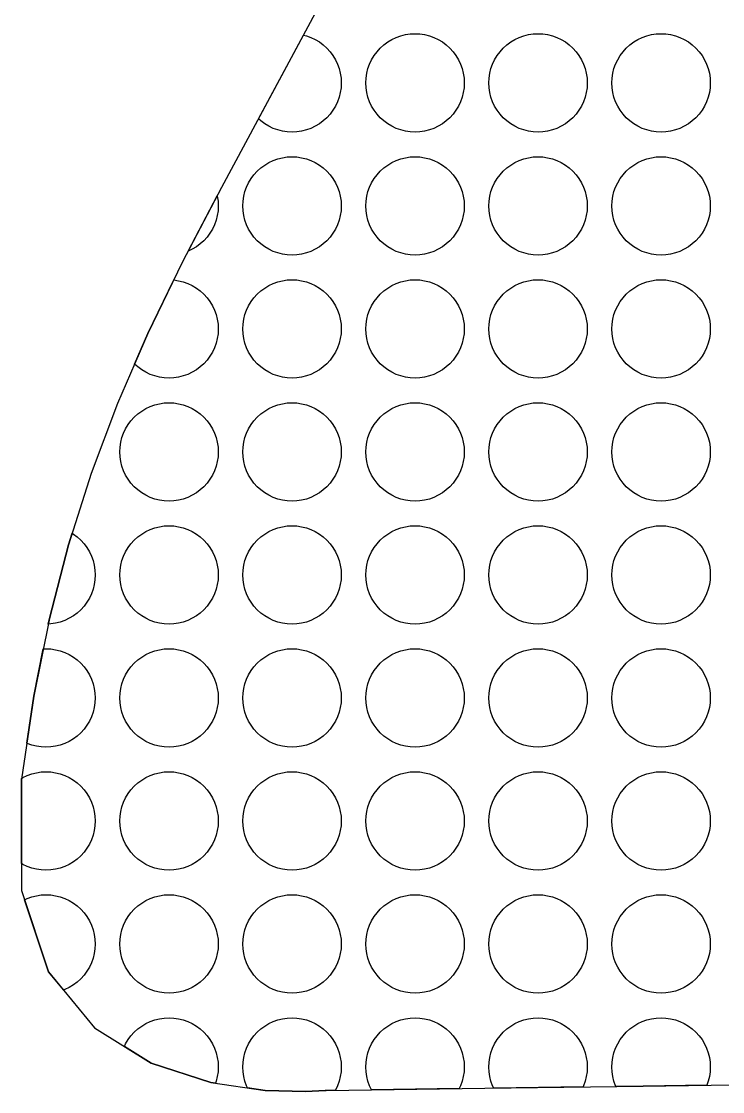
# Model space of a CAD drawing. Header units: millimetres. Extents: x 16 to 138, y -290 to -202.
# Drawn here: x 15.76 to 30.01, y -289.94 to -268.19 of the extents above; entities that cross this region are included whole.
import ezdxf

# ---------------------------------------------------------------- set-up
doc = ezdxf.new("R2010")
doc.units = ezdxf.units.MM
doc.layers.add('background', color=7, linetype='Continuous')
doc.layers.add('outline_2', color=3, linetype='Continuous')

msp = doc.modelspace()

# ---------------------------------------------------------------- linework, layer by layer
at = {"layer": 'background'}
for points in [[(21.486, -268.471), (21.546, -268.486), (21.638, -268.519), (21.727, -268.561), (21.811, -268.611), (21.89, -268.67), (21.962, -268.735), (22.028, -268.808), (22.087, -268.887), (22.137, -268.971), (22.179, -269.06), (22.212, -269.152), (22.236, -269.247), (22.251, -269.345), (22.255, -269.443), (22.251, -269.541), (22.236, -269.638), (22.212, -269.733), (22.179, -269.825), (22.137, -269.914), (22.087, -269.998), (22.028, -270.077), (21.962, -270.15), (21.89, -270.216), (21.811, -270.274), (21.727, -270.324), (21.638, -270.366), (21.546, -270.399), (21.45, -270.423), (21.353, -270.438), (21.255, -270.443), (21.157, -270.438), (21.06, -270.423), (20.965, -270.399), (20.873, -270.366), (20.784, -270.324), (20.7, -270.274), (20.621, -270.216), (20.573, -270.172)], [(24.755, -269.443), (24.751, -269.541), (24.736, -269.638), (24.712, -269.733), (24.679, -269.825), (24.637, -269.914), (24.587, -269.998), (24.528, -270.077), (24.462, -270.15), (24.39, -270.216), (24.311, -270.274), (24.227, -270.324), (24.138, -270.366), (24.046, -270.399), (23.95, -270.423), (23.853, -270.438), (23.755, -270.443), (23.657, -270.438), (23.56, -270.423), (23.465, -270.399), (23.373, -270.366), (23.284, -270.324), (23.2, -270.274), (23.121, -270.216), (23.048, -270.15), (22.982, -270.077), (22.924, -269.998), (22.873, -269.914), (22.831, -269.825), (22.798, -269.733), (22.775, -269.638), (22.76, -269.541), (22.755, -269.443), (22.76, -269.345), (22.775, -269.247), (22.798, -269.152), (22.831, -269.06), (22.873, -268.971), (22.924, -268.887), (22.982, -268.808), (23.048, -268.735), (23.121, -268.67), (23.2, -268.611), (23.284, -268.561), (23.373, -268.519), (23.465, -268.486), (23.56, -268.462), (23.657, -268.447), (23.755, -268.443), (23.853, -268.447), (23.95, -268.462), (24.046, -268.486), (24.138, -268.519), (24.227, -268.561), (24.311, -268.611), (24.39, -268.67), (24.462, -268.735), (24.528, -268.808), (24.587, -268.887), (24.637, -268.971), (24.679, -269.06), (24.712, -269.152), (24.736, -269.247), (24.751, -269.345)], [(27.255, -269.443), (27.251, -269.541), (27.236, -269.638), (27.212, -269.733), (27.179, -269.825), (27.137, -269.914), (27.087, -269.998), (27.028, -270.077), (26.962, -270.15), (26.89, -270.216), (26.811, -270.274), (26.727, -270.324), (26.638, -270.366), (26.546, -270.399), (26.45, -270.423), (26.353, -270.438), (26.255, -270.443), (26.157, -270.438), (26.06, -270.423), (25.965, -270.399), (25.873, -270.366), (25.784, -270.324), (25.7, -270.274), (25.621, -270.216), (25.548, -270.15), (25.482, -270.077), (25.424, -269.998), (25.373, -269.914), (25.331, -269.825), (25.298, -269.733), (25.275, -269.638), (25.26, -269.541), (25.255, -269.443), (25.26, -269.345), (25.275, -269.247), (25.298, -269.152), (25.331, -269.06), (25.373, -268.971), (25.424, -268.887), (25.482, -268.808), (25.548, -268.735), (25.621, -268.67), (25.7, -268.611), (25.784, -268.561), (25.873, -268.519), (25.965, -268.486), (26.06, -268.462), (26.157, -268.447), (26.255, -268.443), (26.353, -268.447), (26.45, -268.462), (26.546, -268.486), (26.638, -268.519), (26.727, -268.561), (26.811, -268.611), (26.89, -268.67), (26.962, -268.735), (27.028, -268.808), (27.087, -268.887), (27.137, -268.971), (27.179, -269.06), (27.212, -269.152), (27.236, -269.247), (27.251, -269.345)], [(29.755, -269.443), (29.751, -269.541), (29.736, -269.638), (29.712, -269.733), (29.679, -269.825), (29.637, -269.914), (29.587, -269.998), (29.528, -270.077), (29.462, -270.15), (29.39, -270.216), (29.311, -270.274), (29.227, -270.324), (29.138, -270.366), (29.046, -270.399), (28.95, -270.423), (28.853, -270.438), (28.755, -270.443), (28.657, -270.438), (28.56, -270.423), (28.465, -270.399), (28.373, -270.366), (28.284, -270.324), (28.2, -270.274), (28.121, -270.216), (28.048, -270.15), (27.982, -270.077), (27.924, -269.998), (27.873, -269.914), (27.831, -269.825), (27.798, -269.733), (27.775, -269.638), (27.76, -269.541), (27.755, -269.443), (27.76, -269.345), (27.775, -269.247), (27.798, -269.152), (27.831, -269.06), (27.873, -268.971), (27.924, -268.887), (27.982, -268.808), (28.048, -268.735), (28.121, -268.67), (28.2, -268.611), (28.284, -268.561), (28.373, -268.519), (28.465, -268.486), (28.56, -268.462), (28.657, -268.447), (28.755, -268.443), (28.853, -268.447), (28.95, -268.462), (29.046, -268.486), (29.138, -268.519), (29.227, -268.561), (29.311, -268.611), (29.39, -268.67), (29.462, -268.735), (29.528, -268.808), (29.587, -268.887), (29.637, -268.971), (29.679, -269.06), (29.712, -269.152), (29.736, -269.247), (29.751, -269.345)], [(22.255, -271.943), (22.251, -272.041), (22.236, -272.138), (22.212, -272.233), (22.179, -272.325), (22.137, -272.414), (22.087, -272.498), (22.028, -272.577), (21.962, -272.65), (21.89, -272.716), (21.811, -272.774), (21.727, -272.824), (21.638, -272.866), (21.546, -272.899), (21.45, -272.923), (21.353, -272.938), (21.255, -272.943), (21.157, -272.938), (21.06, -272.923), (20.965, -272.899), (20.873, -272.866), (20.784, -272.824), (20.7, -272.774), (20.621, -272.716), (20.548, -272.65), (20.482, -272.577), (20.424, -272.498), (20.373, -272.414), (20.331, -272.325), (20.298, -272.233), (20.275, -272.138), (20.26, -272.041), (20.255, -271.943), (20.26, -271.845), (20.275, -271.747), (20.298, -271.652), (20.331, -271.56), (20.373, -271.471), (20.424, -271.387), (20.482, -271.308), (20.548, -271.235), (20.621, -271.17), (20.7, -271.111), (20.784, -271.061), (20.873, -271.019), (20.965, -270.986), (21.06, -270.962), (21.157, -270.947), (21.255, -270.943), (21.353, -270.947), (21.45, -270.962), (21.546, -270.986), (21.638, -271.019), (21.727, -271.061), (21.811, -271.111), (21.89, -271.17), (21.962, -271.235), (22.028, -271.308), (22.087, -271.387), (22.137, -271.471), (22.179, -271.56), (22.212, -271.652), (22.236, -271.747), (22.251, -271.845)], [(24.755, -271.943), (24.751, -272.041), (24.736, -272.138), (24.712, -272.233), (24.679, -272.325), (24.637, -272.414), (24.587, -272.498), (24.528, -272.577), (24.462, -272.65), (24.39, -272.716), (24.311, -272.774), (24.227, -272.824), (24.138, -272.866), (24.046, -272.899), (23.95, -272.923), (23.853, -272.938), (23.755, -272.943), (23.657, -272.938), (23.56, -272.923), (23.465, -272.899), (23.373, -272.866), (23.284, -272.824), (23.2, -272.774), (23.121, -272.716), (23.048, -272.65), (22.982, -272.577), (22.924, -272.498), (22.873, -272.414), (22.831, -272.325), (22.798, -272.233), (22.775, -272.138), (22.76, -272.041), (22.755, -271.943), (22.76, -271.845), (22.775, -271.747), (22.798, -271.652), (22.831, -271.56), (22.873, -271.471), (22.924, -271.387), (22.982, -271.308), (23.048, -271.235), (23.121, -271.17), (23.2, -271.111), (23.284, -271.061), (23.373, -271.019), (23.465, -270.986), (23.56, -270.962), (23.657, -270.947), (23.755, -270.943), (23.853, -270.947), (23.95, -270.962), (24.046, -270.986), (24.138, -271.019), (24.227, -271.061), (24.311, -271.111), (24.39, -271.17), (24.462, -271.235), (24.528, -271.308), (24.587, -271.387), (24.637, -271.471), (24.679, -271.56), (24.712, -271.652), (24.736, -271.747), (24.751, -271.845)], [(27.255, -271.943), (27.251, -272.041), (27.236, -272.138), (27.212, -272.233), (27.179, -272.325), (27.137, -272.414), (27.087, -272.498), (27.028, -272.577), (26.962, -272.65), (26.89, -272.716), (26.811, -272.774), (26.727, -272.824), (26.638, -272.866), (26.546, -272.899), (26.45, -272.923), (26.353, -272.938), (26.255, -272.943), (26.157, -272.938), (26.06, -272.923), (25.965, -272.899), (25.873, -272.866), (25.784, -272.824), (25.7, -272.774), (25.621, -272.716), (25.548, -272.65), (25.482, -272.577), (25.424, -272.498), (25.373, -272.414), (25.331, -272.325), (25.298, -272.233), (25.275, -272.138), (25.26, -272.041), (25.255, -271.943), (25.26, -271.845), (25.275, -271.747), (25.298, -271.652), (25.331, -271.56), (25.373, -271.471), (25.424, -271.387), (25.482, -271.308), (25.548, -271.235), (25.621, -271.17), (25.7, -271.111), (25.784, -271.061), (25.873, -271.019), (25.965, -270.986), (26.06, -270.962), (26.157, -270.947), (26.255, -270.943), (26.353, -270.947), (26.45, -270.962), (26.546, -270.986), (26.638, -271.019), (26.727, -271.061), (26.811, -271.111), (26.89, -271.17), (26.962, -271.235), (27.028, -271.308), (27.087, -271.387), (27.137, -271.471), (27.179, -271.56), (27.212, -271.652), (27.236, -271.747), (27.251, -271.845)], [(29.755, -271.943), (29.751, -272.041), (29.736, -272.138), (29.712, -272.233), (29.679, -272.325), (29.637, -272.414), (29.587, -272.498), (29.528, -272.577), (29.462, -272.65), (29.39, -272.716), (29.311, -272.774), (29.227, -272.824), (29.138, -272.866), (29.046, -272.899), (28.95, -272.923), (28.853, -272.938), (28.755, -272.943), (28.657, -272.938), (28.56, -272.923), (28.465, -272.899), (28.373, -272.866), (28.284, -272.824), (28.2, -272.774), (28.121, -272.716), (28.048, -272.65), (27.982, -272.577), (27.924, -272.498), (27.873, -272.414), (27.831, -272.325), (27.798, -272.233), (27.775, -272.138), (27.76, -272.041), (27.755, -271.943), (27.76, -271.845), (27.775, -271.747), (27.798, -271.652), (27.831, -271.56), (27.873, -271.471), (27.924, -271.387), (27.982, -271.308), (28.048, -271.235), (28.121, -271.17), (28.2, -271.111), (28.284, -271.061), (28.373, -271.019), (28.465, -270.986), (28.56, -270.962), (28.657, -270.947), (28.755, -270.943), (28.853, -270.947), (28.95, -270.962), (29.046, -270.986), (29.138, -271.019), (29.227, -271.061), (29.311, -271.111), (29.39, -271.17), (29.462, -271.235), (29.528, -271.308), (29.587, -271.387), (29.637, -271.471), (29.679, -271.56), (29.712, -271.652), (29.736, -271.747), (29.751, -271.845)], [(19.734, -271.738), (19.736, -271.747), (19.751, -271.845), (19.755, -271.943), (19.751, -272.041), (19.736, -272.138), (19.712, -272.233), (19.679, -272.325), (19.637, -272.414), (19.587, -272.498), (19.528, -272.577), (19.462, -272.65), (19.39, -272.716), (19.311, -272.774), (19.227, -272.824), (19.143, -272.864)], [(18.327, -274.534), (18.852, -273.447), (18.853, -273.447), (18.95, -273.462), (19.046, -273.486), (19.138, -273.519), (19.227, -273.561), (19.311, -273.611), (19.39, -273.67), (19.462, -273.735), (19.528, -273.808), (19.587, -273.887), (19.637, -273.971), (19.679, -274.06), (19.712, -274.152), (19.736, -274.247), (19.751, -274.345), (19.755, -274.443), (19.751, -274.541), (19.736, -274.638), (19.712, -274.733), (19.679, -274.825), (19.637, -274.914), (19.587, -274.998), (19.528, -275.077), (19.462, -275.15), (19.39, -275.216), (19.311, -275.274), (19.227, -275.324), (19.138, -275.366), (19.046, -275.399), (18.95, -275.423), (18.853, -275.438), (18.755, -275.443), (18.657, -275.438), (18.56, -275.423), (18.465, -275.399), (18.373, -275.366), (18.284, -275.324), (18.2, -275.274), (18.121, -275.216), (18.057, -275.157)], [(22.255, -274.443), (22.251, -274.541), (22.236, -274.638), (22.212, -274.733), (22.179, -274.825), (22.137, -274.914), (22.087, -274.998), (22.028, -275.077), (21.962, -275.15), (21.89, -275.216), (21.811, -275.274), (21.727, -275.324), (21.638, -275.366), (21.546, -275.399), (21.45, -275.423), (21.353, -275.438), (21.255, -275.443), (21.157, -275.438), (21.06, -275.423), (20.965, -275.399), (20.873, -275.366), (20.784, -275.324), (20.7, -275.274), (20.621, -275.216), (20.548, -275.15), (20.482, -275.077), (20.424, -274.998), (20.373, -274.914), (20.331, -274.825), (20.298, -274.733), (20.275, -274.638), (20.26, -274.541), (20.255, -274.443), (20.26, -274.345), (20.275, -274.247), (20.298, -274.152), (20.331, -274.06), (20.373, -273.971), (20.424, -273.887), (20.482, -273.808), (20.548, -273.735), (20.621, -273.67), (20.7, -273.611), (20.784, -273.561), (20.873, -273.519), (20.965, -273.486), (21.06, -273.462), (21.157, -273.447), (21.255, -273.443), (21.353, -273.447), (21.45, -273.462), (21.546, -273.486), (21.638, -273.519), (21.727, -273.561), (21.811, -273.611), (21.89, -273.67), (21.962, -273.735), (22.028, -273.808), (22.087, -273.887), (22.137, -273.971), (22.179, -274.06), (22.212, -274.152), (22.236, -274.247), (22.251, -274.345)], [(24.755, -274.443), (24.751, -274.541), (24.736, -274.638), (24.712, -274.733), (24.679, -274.825), (24.637, -274.914), (24.587, -274.998), (24.528, -275.077), (24.462, -275.15), (24.39, -275.216), (24.311, -275.274), (24.227, -275.324), (24.138, -275.366), (24.046, -275.399), (23.95, -275.423), (23.853, -275.438), (23.755, -275.443), (23.657, -275.438), (23.56, -275.423), (23.465, -275.399), (23.373, -275.366), (23.284, -275.324), (23.2, -275.274), (23.121, -275.216), (23.048, -275.15), (22.982, -275.077), (22.924, -274.998), (22.873, -274.914), (22.831, -274.825), (22.798, -274.733), (22.775, -274.638), (22.76, -274.541), (22.755, -274.443), (22.76, -274.345), (22.775, -274.247), (22.798, -274.152), (22.831, -274.06), (22.873, -273.971), (22.924, -273.887), (22.982, -273.808), (23.048, -273.735), (23.121, -273.67), (23.2, -273.611), (23.284, -273.561), (23.373, -273.519), (23.465, -273.486), (23.56, -273.462), (23.657, -273.447), (23.755, -273.443), (23.853, -273.447), (23.95, -273.462), (24.046, -273.486), (24.138, -273.519), (24.227, -273.561), (24.311, -273.611), (24.39, -273.67), (24.462, -273.735), (24.528, -273.808), (24.587, -273.887), (24.637, -273.971), (24.679, -274.06), (24.712, -274.152), (24.736, -274.247), (24.751, -274.345)], [(27.255, -274.443), (27.251, -274.541), (27.236, -274.638), (27.212, -274.733), (27.179, -274.825), (27.137, -274.914), (27.087, -274.998), (27.028, -275.077), (26.962, -275.15), (26.89, -275.216), (26.811, -275.274), (26.727, -275.324), (26.638, -275.366), (26.546, -275.399), (26.45, -275.423), (26.353, -275.438), (26.255, -275.443), (26.157, -275.438), (26.06, -275.423), (25.965, -275.399), (25.873, -275.366), (25.784, -275.324), (25.7, -275.274), (25.621, -275.216), (25.548, -275.15), (25.482, -275.077), (25.424, -274.998), (25.373, -274.914), (25.331, -274.825), (25.298, -274.733), (25.275, -274.638), (25.26, -274.541), (25.255, -274.443), (25.26, -274.345), (25.275, -274.247), (25.298, -274.152), (25.331, -274.06), (25.373, -273.971), (25.424, -273.887), (25.482, -273.808), (25.548, -273.735), (25.621, -273.67), (25.7, -273.611), (25.784, -273.561), (25.873, -273.519), (25.965, -273.486), (26.06, -273.462), (26.157, -273.447), (26.255, -273.443), (26.353, -273.447), (26.45, -273.462), (26.546, -273.486), (26.638, -273.519), (26.727, -273.561), (26.811, -273.611), (26.89, -273.67), (26.962, -273.735), (27.028, -273.808), (27.087, -273.887), (27.137, -273.971), (27.179, -274.06), (27.212, -274.152), (27.236, -274.247), (27.251, -274.345)], [(29.755, -274.443), (29.751, -274.541), (29.736, -274.638), (29.712, -274.733), (29.679, -274.825), (29.637, -274.914), (29.587, -274.998), (29.528, -275.077), (29.462, -275.15), (29.39, -275.216), (29.311, -275.274), (29.227, -275.324), (29.138, -275.366), (29.046, -275.399), (28.95, -275.423), (28.853, -275.438), (28.755, -275.443), (28.657, -275.438), (28.56, -275.423), (28.465, -275.399), (28.373, -275.366), (28.284, -275.324), (28.2, -275.274), (28.121, -275.216), (28.048, -275.15), (27.982, -275.077), (27.924, -274.998), (27.873, -274.914), (27.831, -274.825), (27.798, -274.733), (27.775, -274.638), (27.76, -274.541), (27.755, -274.443), (27.76, -274.345), (27.775, -274.247), (27.798, -274.152), (27.831, -274.06), (27.873, -273.971), (27.924, -273.887), (27.982, -273.808), (28.048, -273.735), (28.121, -273.67), (28.2, -273.611), (28.284, -273.561), (28.373, -273.519), (28.465, -273.486), (28.56, -273.462), (28.657, -273.447), (28.755, -273.443), (28.853, -273.447), (28.95, -273.462), (29.046, -273.486), (29.138, -273.519), (29.227, -273.561), (29.311, -273.611), (29.39, -273.67), (29.462, -273.735), (29.528, -273.808), (29.587, -273.887), (29.637, -273.971), (29.679, -274.06), (29.712, -274.152), (29.736, -274.247), (29.751, -274.345)], [(19.755, -276.943), (19.751, -277.041), (19.736, -277.138), (19.712, -277.233), (19.679, -277.325), (19.637, -277.414), (19.587, -277.498), (19.528, -277.577), (19.462, -277.65), (19.39, -277.716), (19.311, -277.774), (19.227, -277.824), (19.138, -277.866), (19.046, -277.899), (18.95, -277.923), (18.853, -277.938), (18.755, -277.943), (18.657, -277.938), (18.56, -277.923), (18.465, -277.899), (18.373, -277.866), (18.284, -277.824), (18.2, -277.774), (18.121, -277.716), (18.048, -277.65), (17.982, -277.577), (17.924, -277.498), (17.873, -277.414), (17.831, -277.325), (17.798, -277.233), (17.775, -277.138), (17.76, -277.041), (17.755, -276.943), (17.76, -276.845), (17.775, -276.747), (17.798, -276.652), (17.831, -276.56), (17.873, -276.471), (17.924, -276.387), (17.982, -276.308), (18.048, -276.235), (18.121, -276.17), (18.2, -276.111), (18.284, -276.061), (18.373, -276.019), (18.465, -275.986), (18.56, -275.962), (18.657, -275.947), (18.755, -275.943), (18.853, -275.947), (18.95, -275.962), (19.046, -275.986), (19.138, -276.019), (19.227, -276.061), (19.311, -276.111), (19.39, -276.17), (19.462, -276.235), (19.528, -276.308), (19.587, -276.387), (19.637, -276.471), (19.679, -276.56), (19.712, -276.652), (19.736, -276.747), (19.751, -276.845)], [(22.255, -276.943), (22.251, -277.041), (22.236, -277.138), (22.212, -277.233), (22.179, -277.325), (22.137, -277.414), (22.087, -277.498), (22.028, -277.577), (21.962, -277.65), (21.89, -277.716), (21.811, -277.774), (21.727, -277.824), (21.638, -277.866), (21.546, -277.899), (21.45, -277.923), (21.353, -277.938), (21.255, -277.943), (21.157, -277.938), (21.06, -277.923), (20.965, -277.899), (20.873, -277.866), (20.784, -277.824), (20.7, -277.774), (20.621, -277.716), (20.548, -277.65), (20.482, -277.577), (20.424, -277.498), (20.373, -277.414), (20.331, -277.325), (20.298, -277.233), (20.275, -277.138), (20.26, -277.041), (20.255, -276.943), (20.26, -276.845), (20.275, -276.747), (20.298, -276.652), (20.331, -276.56), (20.373, -276.471), (20.424, -276.387), (20.482, -276.308), (20.548, -276.235), (20.621, -276.17), (20.7, -276.111), (20.784, -276.061), (20.873, -276.019), (20.965, -275.986), (21.06, -275.962), (21.157, -275.947), (21.255, -275.943), (21.353, -275.947), (21.45, -275.962), (21.546, -275.986), (21.638, -276.019), (21.727, -276.061), (21.811, -276.111), (21.89, -276.17), (21.962, -276.235), (22.028, -276.308), (22.087, -276.387), (22.137, -276.471), (22.179, -276.56), (22.212, -276.652), (22.236, -276.747), (22.251, -276.845)], [(24.755, -276.943), (24.751, -277.041), (24.736, -277.138), (24.712, -277.233), (24.679, -277.325), (24.637, -277.414), (24.587, -277.498), (24.528, -277.577), (24.462, -277.65), (24.39, -277.716), (24.311, -277.774), (24.227, -277.824), (24.138, -277.866), (24.046, -277.899), (23.95, -277.923), (23.853, -277.938), (23.755, -277.943), (23.657, -277.938), (23.56, -277.923), (23.465, -277.899), (23.373, -277.866), (23.284, -277.824), (23.2, -277.774), (23.121, -277.716), (23.048, -277.65), (22.982, -277.577), (22.924, -277.498), (22.873, -277.414), (22.831, -277.325), (22.798, -277.233), (22.775, -277.138), (22.76, -277.041), (22.755, -276.943), (22.76, -276.845), (22.775, -276.747), (22.798, -276.652), (22.831, -276.56), (22.873, -276.471), (22.924, -276.387), (22.982, -276.308), (23.048, -276.235), (23.121, -276.17), (23.2, -276.111), (23.284, -276.061), (23.373, -276.019), (23.465, -275.986), (23.56, -275.962), (23.657, -275.947), (23.755, -275.943), (23.853, -275.947), (23.95, -275.962), (24.046, -275.986), (24.138, -276.019), (24.227, -276.061), (24.311, -276.111), (24.39, -276.17), (24.462, -276.235), (24.528, -276.308), (24.587, -276.387), (24.637, -276.471), (24.679, -276.56), (24.712, -276.652), (24.736, -276.747), (24.751, -276.845)], [(27.255, -276.943), (27.251, -277.041), (27.236, -277.138), (27.212, -277.233), (27.179, -277.325), (27.137, -277.414), (27.087, -277.498), (27.028, -277.577), (26.962, -277.65), (26.89, -277.716), (26.811, -277.774), (26.727, -277.824), (26.638, -277.866), (26.546, -277.899), (26.45, -277.923), (26.353, -277.938), (26.255, -277.943), (26.157, -277.938), (26.06, -277.923), (25.965, -277.899), (25.873, -277.866), (25.784, -277.824), (25.7, -277.774), (25.621, -277.716), (25.548, -277.65), (25.482, -277.577), (25.424, -277.498), (25.373, -277.414), (25.331, -277.325), (25.298, -277.233), (25.275, -277.138), (25.26, -277.041), (25.255, -276.943), (25.26, -276.845), (25.275, -276.747), (25.298, -276.652), (25.331, -276.56), (25.373, -276.471), (25.424, -276.387), (25.482, -276.308), (25.548, -276.235), (25.621, -276.17), (25.7, -276.111), (25.784, -276.061), (25.873, -276.019), (25.965, -275.986), (26.06, -275.962), (26.157, -275.947), (26.255, -275.943), (26.353, -275.947), (26.45, -275.962), (26.546, -275.986), (26.638, -276.019), (26.727, -276.061), (26.811, -276.111), (26.89, -276.17), (26.962, -276.235), (27.028, -276.308), (27.087, -276.387), (27.137, -276.471), (27.179, -276.56), (27.212, -276.652), (27.236, -276.747), (27.251, -276.845)], [(29.755, -276.943), (29.751, -277.041), (29.736, -277.138), (29.712, -277.233), (29.679, -277.325), (29.637, -277.414), (29.587, -277.498), (29.528, -277.577), (29.462, -277.65), (29.39, -277.716), (29.311, -277.774), (29.227, -277.824), (29.138, -277.866), (29.046, -277.899), (28.95, -277.923), (28.853, -277.938), (28.755, -277.943), (28.657, -277.938), (28.56, -277.923), (28.465, -277.899), (28.373, -277.866), (28.284, -277.824), (28.2, -277.774), (28.121, -277.716), (28.048, -277.65), (27.982, -277.577), (27.924, -277.498), (27.873, -277.414), (27.831, -277.325), (27.798, -277.233), (27.775, -277.138), (27.76, -277.041), (27.755, -276.943), (27.76, -276.845), (27.775, -276.747), (27.798, -276.652), (27.831, -276.56), (27.873, -276.471), (27.924, -276.387), (27.982, -276.308), (28.048, -276.235), (28.121, -276.17), (28.2, -276.111), (28.284, -276.061), (28.373, -276.019), (28.465, -275.986), (28.56, -275.962), (28.657, -275.947), (28.755, -275.943), (28.853, -275.947), (28.95, -275.962), (29.046, -275.986), (29.138, -276.019), (29.227, -276.061), (29.311, -276.111), (29.39, -276.17), (29.462, -276.235), (29.528, -276.308), (29.587, -276.387), (29.637, -276.471), (29.679, -276.56), (29.712, -276.652), (29.736, -276.747), (29.751, -276.845)], [(16.325, -280.327), (16.712, -278.828), (16.785, -278.596), (16.811, -278.611), (16.89, -278.67), (16.962, -278.735), (17.028, -278.808), (17.087, -278.887), (17.137, -278.971), (17.179, -279.06), (17.212, -279.152), (17.236, -279.247), (17.251, -279.345), (17.255, -279.443), (17.251, -279.541), (17.236, -279.638), (17.212, -279.733), (17.179, -279.825), (17.137, -279.914), (17.087, -279.998), (17.028, -280.077), (16.962, -280.15), (16.89, -280.216), (16.811, -280.274), (16.727, -280.324), (16.638, -280.366), (16.546, -280.399), (16.45, -280.423), (16.353, -280.438), (16.302, -280.44)], [(19.755, -279.443), (19.751, -279.541), (19.736, -279.638), (19.712, -279.733), (19.679, -279.825), (19.637, -279.914), (19.587, -279.998), (19.528, -280.077), (19.462, -280.15), (19.39, -280.216), (19.311, -280.274), (19.227, -280.324), (19.138, -280.366), (19.046, -280.399), (18.95, -280.423), (18.853, -280.438), (18.755, -280.443), (18.657, -280.438), (18.56, -280.423), (18.465, -280.399), (18.373, -280.366), (18.284, -280.324), (18.2, -280.274), (18.121, -280.216), (18.048, -280.15), (17.982, -280.077), (17.924, -279.998), (17.873, -279.914), (17.831, -279.825), (17.798, -279.733), (17.775, -279.638), (17.76, -279.541), (17.755, -279.443), (17.76, -279.345), (17.775, -279.247), (17.798, -279.152), (17.831, -279.06), (17.873, -278.971), (17.924, -278.887), (17.982, -278.808), (18.048, -278.735), (18.121, -278.67), (18.2, -278.611), (18.284, -278.561), (18.373, -278.519), (18.465, -278.486), (18.56, -278.462), (18.657, -278.447), (18.755, -278.443), (18.853, -278.447), (18.95, -278.462), (19.046, -278.486), (19.138, -278.519), (19.227, -278.561), (19.311, -278.611), (19.39, -278.67), (19.462, -278.735), (19.528, -278.808), (19.587, -278.887), (19.637, -278.971), (19.679, -279.06), (19.712, -279.152), (19.736, -279.247), (19.751, -279.345)], [(22.255, -279.443), (22.251, -279.541), (22.236, -279.638), (22.212, -279.733), (22.179, -279.825), (22.137, -279.914), (22.087, -279.998), (22.028, -280.077), (21.962, -280.15), (21.89, -280.216), (21.811, -280.274), (21.727, -280.324), (21.638, -280.366), (21.546, -280.399), (21.45, -280.423), (21.353, -280.438), (21.255, -280.443), (21.157, -280.438), (21.06, -280.423), (20.965, -280.399), (20.873, -280.366), (20.784, -280.324), (20.7, -280.274), (20.621, -280.216), (20.548, -280.15), (20.482, -280.077), (20.424, -279.998), (20.373, -279.914), (20.331, -279.825), (20.298, -279.733), (20.275, -279.638), (20.26, -279.541), (20.255, -279.443), (20.26, -279.345), (20.275, -279.247), (20.298, -279.152), (20.331, -279.06), (20.373, -278.971), (20.424, -278.887), (20.482, -278.808), (20.548, -278.735), (20.621, -278.67), (20.7, -278.611), (20.784, -278.561), (20.873, -278.519), (20.965, -278.486), (21.06, -278.462), (21.157, -278.447), (21.255, -278.443), (21.353, -278.447), (21.45, -278.462), (21.546, -278.486), (21.638, -278.519), (21.727, -278.561), (21.811, -278.611), (21.89, -278.67), (21.962, -278.735), (22.028, -278.808), (22.087, -278.887), (22.137, -278.971), (22.179, -279.06), (22.212, -279.152), (22.236, -279.247), (22.251, -279.345)], [(24.755, -279.443), (24.751, -279.541), (24.736, -279.638), (24.712, -279.733), (24.679, -279.825), (24.637, -279.914), (24.587, -279.998), (24.528, -280.077), (24.462, -280.15), (24.39, -280.216), (24.311, -280.274), (24.227, -280.324), (24.138, -280.366), (24.046, -280.399), (23.95, -280.423), (23.853, -280.438), (23.755, -280.443), (23.657, -280.438), (23.56, -280.423), (23.465, -280.399), (23.373, -280.366), (23.284, -280.324), (23.2, -280.274), (23.121, -280.216), (23.048, -280.15), (22.982, -280.077), (22.924, -279.998), (22.873, -279.914), (22.831, -279.825), (22.798, -279.733), (22.775, -279.638), (22.76, -279.541), (22.755, -279.443), (22.76, -279.345), (22.775, -279.247), (22.798, -279.152), (22.831, -279.06), (22.873, -278.971), (22.924, -278.887), (22.982, -278.808), (23.048, -278.735), (23.121, -278.67), (23.2, -278.611), (23.284, -278.561), (23.373, -278.519), (23.465, -278.486), (23.56, -278.462), (23.657, -278.447), (23.755, -278.443), (23.853, -278.447), (23.95, -278.462), (24.046, -278.486), (24.138, -278.519), (24.227, -278.561), (24.311, -278.611), (24.39, -278.67), (24.462, -278.735), (24.528, -278.808), (24.587, -278.887), (24.637, -278.971), (24.679, -279.06), (24.712, -279.152), (24.736, -279.247), (24.751, -279.345)], [(27.255, -279.443), (27.251, -279.541), (27.236, -279.638), (27.212, -279.733), (27.179, -279.825), (27.137, -279.914), (27.087, -279.998), (27.028, -280.077), (26.962, -280.15), (26.89, -280.216), (26.811, -280.274), (26.727, -280.324), (26.638, -280.366), (26.546, -280.399), (26.45, -280.423), (26.353, -280.438), (26.255, -280.443), (26.157, -280.438), (26.06, -280.423), (25.965, -280.399), (25.873, -280.366), (25.784, -280.324), (25.7, -280.274), (25.621, -280.216), (25.548, -280.15), (25.482, -280.077), (25.424, -279.998), (25.373, -279.914), (25.331, -279.825), (25.298, -279.733), (25.275, -279.638), (25.26, -279.541), (25.255, -279.443), (25.26, -279.345), (25.275, -279.247), (25.298, -279.152), (25.331, -279.06), (25.373, -278.971), (25.424, -278.887), (25.482, -278.808), (25.548, -278.735), (25.621, -278.67), (25.7, -278.611), (25.784, -278.561), (25.873, -278.519), (25.965, -278.486), (26.06, -278.462), (26.157, -278.447), (26.255, -278.443), (26.353, -278.447), (26.45, -278.462), (26.546, -278.486), (26.638, -278.519), (26.727, -278.561), (26.811, -278.611), (26.89, -278.67), (26.962, -278.735), (27.028, -278.808), (27.087, -278.887), (27.137, -278.971), (27.179, -279.06), (27.212, -279.152), (27.236, -279.247), (27.251, -279.345)], [(29.755, -279.443), (29.751, -279.541), (29.736, -279.638), (29.712, -279.733), (29.679, -279.825), (29.637, -279.914), (29.587, -279.998), (29.528, -280.077), (29.462, -280.15), (29.39, -280.216), (29.311, -280.274), (29.227, -280.324), (29.138, -280.366), (29.046, -280.399), (28.95, -280.423), (28.853, -280.438), (28.755, -280.443), (28.657, -280.438), (28.56, -280.423), (28.465, -280.399), (28.373, -280.366), (28.284, -280.324), (28.2, -280.274), (28.121, -280.216), (28.048, -280.15), (27.982, -280.077), (27.924, -279.998), (27.873, -279.914), (27.831, -279.825), (27.798, -279.733), (27.775, -279.638), (27.76, -279.541), (27.755, -279.443), (27.76, -279.345), (27.775, -279.247), (27.798, -279.152), (27.831, -279.06), (27.873, -278.971), (27.924, -278.887), (27.982, -278.808), (28.048, -278.735), (28.121, -278.67), (28.2, -278.611), (28.284, -278.561), (28.373, -278.519), (28.465, -278.486), (28.56, -278.462), (28.657, -278.447), (28.755, -278.443), (28.853, -278.447), (28.95, -278.462), (29.046, -278.486), (29.138, -278.519), (29.227, -278.561), (29.311, -278.611), (29.39, -278.67), (29.462, -278.735), (29.528, -278.808), (29.587, -278.887), (29.637, -278.971), (29.679, -279.06), (29.712, -279.152), (29.736, -279.247), (29.751, -279.345)], [(16.007, -281.905), (16.2, -280.945), (16.255, -280.943), (16.353, -280.947), (16.45, -280.962), (16.546, -280.986), (16.638, -281.019), (16.727, -281.061), (16.811, -281.111), (16.89, -281.17), (16.962, -281.235), (17.028, -281.308), (17.087, -281.387), (17.137, -281.471), (17.179, -281.56), (17.212, -281.652), (17.236, -281.747), (17.251, -281.845), (17.255, -281.943), (17.251, -282.041), (17.236, -282.138), (17.212, -282.233), (17.179, -282.325), (17.137, -282.414), (17.087, -282.498), (17.028, -282.577), (16.962, -282.65), (16.89, -282.716), (16.811, -282.774), (16.727, -282.824), (16.638, -282.866), (16.546, -282.899), (16.45, -282.923), (16.353, -282.938), (16.255, -282.943), (16.157, -282.938), (16.06, -282.923), (15.965, -282.899), (15.873, -282.866), (15.864, -282.862)], [(19.755, -281.943), (19.751, -282.041), (19.736, -282.138), (19.712, -282.233), (19.679, -282.325), (19.637, -282.414), (19.587, -282.498), (19.528, -282.577), (19.462, -282.65), (19.39, -282.716), (19.311, -282.774), (19.227, -282.824), (19.138, -282.866), (19.046, -282.899), (18.95, -282.923), (18.853, -282.938), (18.755, -282.943), (18.657, -282.938), (18.56, -282.923), (18.465, -282.899), (18.373, -282.866), (18.284, -282.824), (18.2, -282.774), (18.121, -282.716), (18.048, -282.65), (17.982, -282.577), (17.924, -282.498), (17.873, -282.414), (17.831, -282.325), (17.798, -282.233), (17.775, -282.138), (17.76, -282.041), (17.755, -281.943), (17.76, -281.845), (17.775, -281.747), (17.798, -281.652), (17.831, -281.56), (17.873, -281.471), (17.924, -281.387), (17.982, -281.308), (18.048, -281.235), (18.121, -281.17), (18.2, -281.111), (18.284, -281.061), (18.373, -281.019), (18.465, -280.986), (18.56, -280.962), (18.657, -280.947), (18.755, -280.943), (18.853, -280.947), (18.95, -280.962), (19.046, -280.986), (19.138, -281.019), (19.227, -281.061), (19.311, -281.111), (19.39, -281.17), (19.462, -281.235), (19.528, -281.308), (19.587, -281.387), (19.637, -281.471), (19.679, -281.56), (19.712, -281.652), (19.736, -281.747), (19.751, -281.845)], [(22.255, -281.943), (22.251, -282.041), (22.236, -282.138), (22.212, -282.233), (22.179, -282.325), (22.137, -282.414), (22.087, -282.498), (22.028, -282.577), (21.962, -282.65), (21.89, -282.716), (21.811, -282.774), (21.727, -282.824), (21.638, -282.866), (21.546, -282.899), (21.45, -282.923), (21.353, -282.938), (21.255, -282.943), (21.157, -282.938), (21.06, -282.923), (20.965, -282.899), (20.873, -282.866), (20.784, -282.824), (20.7, -282.774), (20.621, -282.716), (20.548, -282.65), (20.482, -282.577), (20.424, -282.498), (20.373, -282.414), (20.331, -282.325), (20.298, -282.233), (20.275, -282.138), (20.26, -282.041), (20.255, -281.943), (20.26, -281.845), (20.275, -281.747), (20.298, -281.652), (20.331, -281.56), (20.373, -281.471), (20.424, -281.387), (20.482, -281.308), (20.548, -281.235), (20.621, -281.17), (20.7, -281.111), (20.784, -281.061), (20.873, -281.019), (20.965, -280.986), (21.06, -280.962), (21.157, -280.947), (21.255, -280.943), (21.353, -280.947), (21.45, -280.962), (21.546, -280.986), (21.638, -281.019), (21.727, -281.061), (21.811, -281.111), (21.89, -281.17), (21.962, -281.235), (22.028, -281.308), (22.087, -281.387), (22.137, -281.471), (22.179, -281.56), (22.212, -281.652), (22.236, -281.747), (22.251, -281.845)], [(24.755, -281.943), (24.751, -282.041), (24.736, -282.138), (24.712, -282.233), (24.679, -282.325), (24.637, -282.414), (24.587, -282.498), (24.528, -282.577), (24.462, -282.65), (24.39, -282.716), (24.311, -282.774), (24.227, -282.824), (24.138, -282.866), (24.046, -282.899), (23.95, -282.923), (23.853, -282.938), (23.755, -282.943), (23.657, -282.938), (23.56, -282.923), (23.465, -282.899), (23.373, -282.866), (23.284, -282.824), (23.2, -282.774), (23.121, -282.716), (23.048, -282.65), (22.982, -282.577), (22.924, -282.498), (22.873, -282.414), (22.831, -282.325), (22.798, -282.233), (22.775, -282.138), (22.76, -282.041), (22.755, -281.943), (22.76, -281.845), (22.775, -281.747), (22.798, -281.652), (22.831, -281.56), (22.873, -281.471), (22.924, -281.387), (22.982, -281.308), (23.048, -281.235), (23.121, -281.17), (23.2, -281.111), (23.284, -281.061), (23.373, -281.019), (23.465, -280.986), (23.56, -280.962), (23.657, -280.947), (23.755, -280.943), (23.853, -280.947), (23.95, -280.962), (24.046, -280.986), (24.138, -281.019), (24.227, -281.061), (24.311, -281.111), (24.39, -281.17), (24.462, -281.235), (24.528, -281.308), (24.587, -281.387), (24.637, -281.471), (24.679, -281.56), (24.712, -281.652), (24.736, -281.747), (24.751, -281.845)], [(27.255, -281.943), (27.251, -282.041), (27.236, -282.138), (27.212, -282.233), (27.179, -282.325), (27.137, -282.414), (27.087, -282.498), (27.028, -282.577), (26.962, -282.65), (26.89, -282.716), (26.811, -282.774), (26.727, -282.824), (26.638, -282.866), (26.546, -282.899), (26.45, -282.923), (26.353, -282.938), (26.255, -282.943), (26.157, -282.938), (26.06, -282.923), (25.965, -282.899), (25.873, -282.866), (25.784, -282.824), (25.7, -282.774), (25.621, -282.716), (25.548, -282.65), (25.482, -282.577), (25.424, -282.498), (25.373, -282.414), (25.331, -282.325), (25.298, -282.233), (25.275, -282.138), (25.26, -282.041), (25.255, -281.943), (25.26, -281.845), (25.275, -281.747), (25.298, -281.652), (25.331, -281.56), (25.373, -281.471), (25.424, -281.387), (25.482, -281.308), (25.548, -281.235), (25.621, -281.17), (25.7, -281.111), (25.784, -281.061), (25.873, -281.019), (25.965, -280.986), (26.06, -280.962), (26.157, -280.947), (26.255, -280.943), (26.353, -280.947), (26.45, -280.962), (26.546, -280.986), (26.638, -281.019), (26.727, -281.061), (26.811, -281.111), (26.89, -281.17), (26.962, -281.235), (27.028, -281.308), (27.087, -281.387), (27.137, -281.471), (27.179, -281.56), (27.212, -281.652), (27.236, -281.747), (27.251, -281.845)], [(29.755, -281.943), (29.751, -282.041), (29.736, -282.138), (29.712, -282.233), (29.679, -282.325), (29.637, -282.414), (29.587, -282.498), (29.528, -282.577), (29.462, -282.65), (29.39, -282.716), (29.311, -282.774), (29.227, -282.824), (29.138, -282.866), (29.046, -282.899), (28.95, -282.923), (28.853, -282.938), (28.755, -282.943), (28.657, -282.938), (28.56, -282.923), (28.465, -282.899), (28.373, -282.866), (28.284, -282.824), (28.2, -282.774), (28.121, -282.716), (28.048, -282.65), (27.982, -282.577), (27.924, -282.498), (27.873, -282.414), (27.831, -282.325), (27.798, -282.233), (27.775, -282.138), (27.76, -282.041), (27.755, -281.943), (27.76, -281.845), (27.775, -281.747), (27.798, -281.652), (27.831, -281.56), (27.873, -281.471), (27.924, -281.387), (27.982, -281.308), (28.048, -281.235), (28.121, -281.17), (28.2, -281.111), (28.284, -281.061), (28.373, -281.019), (28.465, -280.986), (28.56, -280.962), (28.657, -280.947), (28.755, -280.943), (28.853, -280.947), (28.95, -280.962), (29.046, -280.986), (29.138, -281.019), (29.227, -281.061), (29.311, -281.111), (29.39, -281.17), (29.462, -281.235), (29.528, -281.308), (29.587, -281.387), (29.637, -281.471), (29.679, -281.56), (29.712, -281.652), (29.736, -281.747), (29.751, -281.845)], [(15.755, -283.591), (15.758, -283.576), (15.784, -283.561), (15.873, -283.519), (15.965, -283.486), (16.06, -283.462), (16.157, -283.447), (16.255, -283.443), (16.353, -283.447), (16.45, -283.462), (16.546, -283.486), (16.638, -283.519), (16.727, -283.561), (16.811, -283.611), (16.89, -283.67), (16.962, -283.735), (17.028, -283.808), (17.087, -283.887), (17.137, -283.971), (17.179, -284.06), (17.212, -284.152), (17.236, -284.247), (17.251, -284.345), (17.255, -284.443), (17.251, -284.541), (17.236, -284.638), (17.212, -284.733), (17.179, -284.825), (17.137, -284.914), (17.087, -284.998), (17.028, -285.077), (16.962, -285.15), (16.89, -285.216), (16.811, -285.274), (16.727, -285.324), (16.638, -285.366), (16.546, -285.399), (16.45, -285.423), (16.353, -285.438), (16.255, -285.443), (16.157, -285.438), (16.06, -285.423), (15.965, -285.399), (15.873, -285.366), (15.784, -285.324), (15.756, -285.308)], [(19.755, -284.443), (19.751, -284.541), (19.736, -284.638), (19.712, -284.733), (19.679, -284.825), (19.637, -284.914), (19.587, -284.998), (19.528, -285.077), (19.462, -285.15), (19.39, -285.216), (19.311, -285.274), (19.227, -285.324), (19.138, -285.366), (19.046, -285.399), (18.95, -285.423), (18.853, -285.438), (18.755, -285.443), (18.657, -285.438), (18.56, -285.423), (18.465, -285.399), (18.373, -285.366), (18.284, -285.324), (18.2, -285.274), (18.121, -285.216), (18.048, -285.15), (17.982, -285.077), (17.924, -284.998), (17.873, -284.914), (17.831, -284.825), (17.798, -284.733), (17.775, -284.638), (17.76, -284.541), (17.755, -284.443), (17.76, -284.345), (17.775, -284.247), (17.798, -284.152), (17.831, -284.06), (17.873, -283.971), (17.924, -283.887), (17.982, -283.808), (18.048, -283.735), (18.121, -283.67), (18.2, -283.611), (18.284, -283.561), (18.373, -283.519), (18.465, -283.486), (18.56, -283.462), (18.657, -283.447), (18.755, -283.443), (18.853, -283.447), (18.95, -283.462), (19.046, -283.486), (19.138, -283.519), (19.227, -283.561), (19.311, -283.611), (19.39, -283.67), (19.462, -283.735), (19.528, -283.808), (19.587, -283.887), (19.637, -283.971), (19.679, -284.06), (19.712, -284.152), (19.736, -284.247), (19.751, -284.345)], [(22.255, -284.443), (22.251, -284.541), (22.236, -284.638), (22.212, -284.733), (22.179, -284.825), (22.137, -284.914), (22.087, -284.998), (22.028, -285.077), (21.962, -285.15), (21.89, -285.216), (21.811, -285.274), (21.727, -285.324), (21.638, -285.366), (21.546, -285.399), (21.45, -285.423), (21.353, -285.438), (21.255, -285.443), (21.157, -285.438), (21.06, -285.423), (20.965, -285.399), (20.873, -285.366), (20.784, -285.324), (20.7, -285.274), (20.621, -285.216), (20.548, -285.15), (20.482, -285.077), (20.424, -284.998), (20.373, -284.914), (20.331, -284.825), (20.298, -284.733), (20.275, -284.638), (20.26, -284.541), (20.255, -284.443), (20.26, -284.345), (20.275, -284.247), (20.298, -284.152), (20.331, -284.06), (20.373, -283.971), (20.424, -283.887), (20.482, -283.808), (20.548, -283.735), (20.621, -283.67), (20.7, -283.611), (20.784, -283.561), (20.873, -283.519), (20.965, -283.486), (21.06, -283.462), (21.157, -283.447), (21.255, -283.443), (21.353, -283.447), (21.45, -283.462), (21.546, -283.486), (21.638, -283.519), (21.727, -283.561), (21.811, -283.611), (21.89, -283.67), (21.962, -283.735), (22.028, -283.808), (22.087, -283.887), (22.137, -283.971), (22.179, -284.06), (22.212, -284.152), (22.236, -284.247), (22.251, -284.345)], [(24.755, -284.443), (24.751, -284.541), (24.736, -284.638), (24.712, -284.733), (24.679, -284.825), (24.637, -284.914), (24.587, -284.998), (24.528, -285.077), (24.462, -285.15), (24.39, -285.216), (24.311, -285.274), (24.227, -285.324), (24.138, -285.366), (24.046, -285.399), (23.95, -285.423), (23.853, -285.438), (23.755, -285.443), (23.657, -285.438), (23.56, -285.423), (23.465, -285.399), (23.373, -285.366), (23.284, -285.324), (23.2, -285.274), (23.121, -285.216), (23.048, -285.15), (22.982, -285.077), (22.924, -284.998), (22.873, -284.914), (22.831, -284.825), (22.798, -284.733), (22.775, -284.638), (22.76, -284.541), (22.755, -284.443), (22.76, -284.345), (22.775, -284.247), (22.798, -284.152), (22.831, -284.06), (22.873, -283.971), (22.924, -283.887), (22.982, -283.808), (23.048, -283.735), (23.121, -283.67), (23.2, -283.611), (23.284, -283.561), (23.373, -283.519), (23.465, -283.486), (23.56, -283.462), (23.657, -283.447), (23.755, -283.443), (23.853, -283.447), (23.95, -283.462), (24.046, -283.486), (24.138, -283.519), (24.227, -283.561), (24.311, -283.611), (24.39, -283.67), (24.462, -283.735), (24.528, -283.808), (24.587, -283.887), (24.637, -283.971), (24.679, -284.06), (24.712, -284.152), (24.736, -284.247), (24.751, -284.345)], [(27.255, -284.443), (27.251, -284.541), (27.236, -284.638), (27.212, -284.733), (27.179, -284.825), (27.137, -284.914), (27.087, -284.998), (27.028, -285.077), (26.962, -285.15), (26.89, -285.216), (26.811, -285.274), (26.727, -285.324), (26.638, -285.366), (26.546, -285.399), (26.45, -285.423), (26.353, -285.438), (26.255, -285.443), (26.157, -285.438), (26.06, -285.423), (25.965, -285.399), (25.873, -285.366), (25.784, -285.324), (25.7, -285.274), (25.621, -285.216), (25.548, -285.15), (25.482, -285.077), (25.424, -284.998), (25.373, -284.914), (25.331, -284.825), (25.298, -284.733), (25.275, -284.638), (25.26, -284.541), (25.255, -284.443), (25.26, -284.345), (25.275, -284.247), (25.298, -284.152), (25.331, -284.06), (25.373, -283.971), (25.424, -283.887), (25.482, -283.808), (25.548, -283.735), (25.621, -283.67), (25.7, -283.611), (25.784, -283.561), (25.873, -283.519), (25.965, -283.486), (26.06, -283.462), (26.157, -283.447), (26.255, -283.443), (26.353, -283.447), (26.45, -283.462), (26.546, -283.486), (26.638, -283.519), (26.727, -283.561), (26.811, -283.611), (26.89, -283.67), (26.962, -283.735), (27.028, -283.808), (27.087, -283.887), (27.137, -283.971), (27.179, -284.06), (27.212, -284.152), (27.236, -284.247), (27.251, -284.345)], [(29.755, -284.443), (29.751, -284.541), (29.736, -284.638), (29.712, -284.733), (29.679, -284.825), (29.637, -284.914), (29.587, -284.998), (29.528, -285.077), (29.462, -285.15), (29.39, -285.216), (29.311, -285.274), (29.227, -285.324), (29.138, -285.366), (29.046, -285.399), (28.95, -285.423), (28.853, -285.438), (28.755, -285.443), (28.657, -285.438), (28.56, -285.423), (28.465, -285.399), (28.373, -285.366), (28.284, -285.324), (28.2, -285.274), (28.121, -285.216), (28.048, -285.15), (27.982, -285.077), (27.924, -284.998), (27.873, -284.914), (27.831, -284.825), (27.798, -284.733), (27.775, -284.638), (27.76, -284.541), (27.755, -284.443), (27.76, -284.345), (27.775, -284.247), (27.798, -284.152), (27.831, -284.06), (27.873, -283.971), (27.924, -283.887), (27.982, -283.808), (28.048, -283.735), (28.121, -283.67), (28.2, -283.611), (28.284, -283.561), (28.373, -283.519), (28.465, -283.486), (28.56, -283.462), (28.657, -283.447), (28.755, -283.443), (28.853, -283.447), (28.95, -283.462), (29.046, -283.486), (29.138, -283.519), (29.227, -283.561), (29.311, -283.611), (29.39, -283.67), (29.462, -283.735), (29.528, -283.808), (29.587, -283.887), (29.637, -283.971), (29.679, -284.06), (29.712, -284.152), (29.736, -284.247), (29.751, -284.345)], [(16.306, -287.509), (15.819, -286.044), (15.873, -286.019), (15.965, -285.986), (16.06, -285.962), (16.157, -285.947), (16.255, -285.943), (16.353, -285.947), (16.45, -285.962), (16.546, -285.986), (16.638, -286.019), (16.727, -286.061), (16.811, -286.111), (16.89, -286.17), (16.962, -286.235), (17.028, -286.308), (17.087, -286.387), (17.137, -286.471), (17.179, -286.56), (17.212, -286.652), (17.236, -286.747), (17.251, -286.845), (17.255, -286.943), (17.251, -287.041), (17.236, -287.138), (17.212, -287.233), (17.179, -287.325), (17.137, -287.414), (17.087, -287.498), (17.028, -287.577), (16.962, -287.65), (16.89, -287.716), (16.811, -287.774), (16.727, -287.824), (16.638, -287.866), (16.608, -287.877)], [(19.755, -286.943), (19.751, -287.041), (19.736, -287.138), (19.712, -287.233), (19.679, -287.325), (19.637, -287.414), (19.587, -287.498), (19.528, -287.577), (19.462, -287.65), (19.39, -287.716), (19.311, -287.774), (19.227, -287.824), (19.138, -287.866), (19.046, -287.899), (18.95, -287.923), (18.853, -287.938), (18.755, -287.943), (18.657, -287.938), (18.56, -287.923), (18.465, -287.899), (18.373, -287.866), (18.284, -287.824), (18.2, -287.774), (18.121, -287.716), (18.048, -287.65), (17.982, -287.577), (17.924, -287.498), (17.873, -287.414), (17.831, -287.325), (17.798, -287.233), (17.775, -287.138), (17.76, -287.041), (17.755, -286.943), (17.76, -286.845), (17.775, -286.747), (17.798, -286.652), (17.831, -286.56), (17.873, -286.471), (17.924, -286.387), (17.982, -286.308), (18.048, -286.235), (18.121, -286.17), (18.2, -286.111), (18.284, -286.061), (18.373, -286.019), (18.465, -285.986), (18.56, -285.962), (18.657, -285.947), (18.755, -285.943), (18.853, -285.947), (18.95, -285.962), (19.046, -285.986), (19.138, -286.019), (19.227, -286.061), (19.311, -286.111), (19.39, -286.17), (19.462, -286.235), (19.528, -286.308), (19.587, -286.387), (19.637, -286.471), (19.679, -286.56), (19.712, -286.652), (19.736, -286.747), (19.751, -286.845)], [(22.255, -286.943), (22.251, -287.041), (22.236, -287.138), (22.212, -287.233), (22.179, -287.325), (22.137, -287.414), (22.087, -287.498), (22.028, -287.577), (21.962, -287.65), (21.89, -287.716), (21.811, -287.774), (21.727, -287.824), (21.638, -287.866), (21.546, -287.899), (21.45, -287.923), (21.353, -287.938), (21.255, -287.943), (21.157, -287.938), (21.06, -287.923), (20.965, -287.899), (20.873, -287.866), (20.784, -287.824), (20.7, -287.774), (20.621, -287.716), (20.548, -287.65), (20.482, -287.577), (20.424, -287.498), (20.373, -287.414), (20.331, -287.325), (20.298, -287.233), (20.275, -287.138), (20.26, -287.041), (20.255, -286.943), (20.26, -286.845), (20.275, -286.747), (20.298, -286.652), (20.331, -286.56), (20.373, -286.471), (20.424, -286.387), (20.482, -286.308), (20.548, -286.235), (20.621, -286.17), (20.7, -286.111), (20.784, -286.061), (20.873, -286.019), (20.965, -285.986), (21.06, -285.962), (21.157, -285.947), (21.255, -285.943), (21.353, -285.947), (21.45, -285.962), (21.546, -285.986), (21.638, -286.019), (21.727, -286.061), (21.811, -286.111), (21.89, -286.17), (21.962, -286.235), (22.028, -286.308), (22.087, -286.387), (22.137, -286.471), (22.179, -286.56), (22.212, -286.652), (22.236, -286.747), (22.251, -286.845)], [(24.755, -286.943), (24.751, -287.041), (24.736, -287.138), (24.712, -287.233), (24.679, -287.325), (24.637, -287.414), (24.587, -287.498), (24.528, -287.577), (24.462, -287.65), (24.39, -287.716), (24.311, -287.774), (24.227, -287.824), (24.138, -287.866), (24.046, -287.899), (23.95, -287.923), (23.853, -287.938), (23.755, -287.943), (23.657, -287.938), (23.56, -287.923), (23.465, -287.899), (23.373, -287.866), (23.284, -287.824), (23.2, -287.774), (23.121, -287.716), (23.048, -287.65), (22.982, -287.577), (22.924, -287.498), (22.873, -287.414), (22.831, -287.325), (22.798, -287.233), (22.775, -287.138), (22.76, -287.041), (22.755, -286.943), (22.76, -286.845), (22.775, -286.747), (22.798, -286.652), (22.831, -286.56), (22.873, -286.471), (22.924, -286.387), (22.982, -286.308), (23.048, -286.235), (23.121, -286.17), (23.2, -286.111), (23.284, -286.061), (23.373, -286.019), (23.465, -285.986), (23.56, -285.962), (23.657, -285.947), (23.755, -285.943), (23.853, -285.947), (23.95, -285.962), (24.046, -285.986), (24.138, -286.019), (24.227, -286.061), (24.311, -286.111), (24.39, -286.17), (24.462, -286.235), (24.528, -286.308), (24.587, -286.387), (24.637, -286.471), (24.679, -286.56), (24.712, -286.652), (24.736, -286.747), (24.751, -286.845)], [(27.255, -286.943), (27.251, -287.041), (27.236, -287.138), (27.212, -287.233), (27.179, -287.325), (27.137, -287.414), (27.087, -287.498), (27.028, -287.577), (26.962, -287.65), (26.89, -287.716), (26.811, -287.774), (26.727, -287.824), (26.638, -287.866), (26.546, -287.899), (26.45, -287.923), (26.353, -287.938), (26.255, -287.943), (26.157, -287.938), (26.06, -287.923), (25.965, -287.899), (25.873, -287.866), (25.784, -287.824), (25.7, -287.774), (25.621, -287.716), (25.548, -287.65), (25.482, -287.577), (25.424, -287.498), (25.373, -287.414), (25.331, -287.325), (25.298, -287.233), (25.275, -287.138), (25.26, -287.041), (25.255, -286.943), (25.26, -286.845), (25.275, -286.747), (25.298, -286.652), (25.331, -286.56), (25.373, -286.471), (25.424, -286.387), (25.482, -286.308), (25.548, -286.235), (25.621, -286.17), (25.7, -286.111), (25.784, -286.061), (25.873, -286.019), (25.965, -285.986), (26.06, -285.962), (26.157, -285.947), (26.255, -285.943), (26.353, -285.947), (26.45, -285.962), (26.546, -285.986), (26.638, -286.019), (26.727, -286.061), (26.811, -286.111), (26.89, -286.17), (26.962, -286.235), (27.028, -286.308), (27.087, -286.387), (27.137, -286.471), (27.179, -286.56), (27.212, -286.652), (27.236, -286.747), (27.251, -286.845)], [(29.755, -286.943), (29.751, -287.041), (29.736, -287.138), (29.712, -287.233), (29.679, -287.325), (29.637, -287.414), (29.587, -287.498), (29.528, -287.577), (29.462, -287.65), (29.39, -287.716), (29.311, -287.774), (29.227, -287.824), (29.138, -287.866), (29.046, -287.899), (28.95, -287.923), (28.853, -287.938), (28.755, -287.943), (28.657, -287.938), (28.56, -287.923), (28.465, -287.899), (28.373, -287.866), (28.284, -287.824), (28.2, -287.774), (28.121, -287.716), (28.048, -287.65), (27.982, -287.577), (27.924, -287.498), (27.873, -287.414), (27.831, -287.325), (27.798, -287.233), (27.775, -287.138), (27.76, -287.041), (27.755, -286.943), (27.76, -286.845), (27.775, -286.747), (27.798, -286.652), (27.831, -286.56), (27.873, -286.471), (27.924, -286.387), (27.982, -286.308), (28.048, -286.235), (28.121, -286.17), (28.2, -286.111), (28.284, -286.061), (28.373, -286.019), (28.465, -285.986), (28.56, -285.962), (28.657, -285.947), (28.755, -285.943), (28.853, -285.947), (28.95, -285.962), (29.046, -285.986), (29.138, -286.019), (29.227, -286.061), (29.311, -286.111), (29.39, -286.17), (29.462, -286.235), (29.528, -286.308), (29.587, -286.387), (29.637, -286.471), (29.679, -286.56), (29.712, -286.652), (29.736, -286.747), (29.751, -286.845)], [(19.605, -289.759), (18.395, -289.367), (17.848, -289.026), (17.873, -288.971), (17.924, -288.887), (17.982, -288.808), (18.048, -288.735), (18.121, -288.67), (18.2, -288.611), (18.284, -288.561), (18.373, -288.519), (18.465, -288.486), (18.56, -288.462), (18.657, -288.447), (18.755, -288.443), (18.853, -288.447), (18.95, -288.462), (19.046, -288.486), (19.138, -288.519), (19.227, -288.561), (19.311, -288.611), (19.39, -288.67), (19.462, -288.735), (19.528, -288.808), (19.587, -288.887), (19.637, -288.971), (19.679, -289.06), (19.712, -289.152), (19.736, -289.247), (19.751, -289.345), (19.755, -289.443), (19.751, -289.541), (19.736, -289.638), (19.712, -289.733), (19.698, -289.773)], [(21.952, -289.919), (21.948, -289.92), (21.945, -289.92), (21.942, -289.92), (21.939, -289.92), (21.936, -289.921), (21.932, -289.921), (21.929, -289.921), (21.926, -289.921), (21.535, -289.943), (20.707, -289.92), (20.352, -289.868), (20.331, -289.825), (20.298, -289.733), (20.275, -289.638), (20.26, -289.541), (20.255, -289.443), (20.26, -289.345), (20.275, -289.247), (20.298, -289.152), (20.331, -289.06), (20.373, -288.971), (20.424, -288.887), (20.482, -288.808), (20.548, -288.735), (20.621, -288.67), (20.7, -288.611), (20.784, -288.561), (20.873, -288.519), (20.965, -288.486), (21.06, -288.462), (21.157, -288.447), (21.255, -288.443), (21.353, -288.447), (21.45, -288.462), (21.546, -288.486), (21.638, -288.519), (21.727, -288.561), (21.811, -288.611), (21.89, -288.67), (21.962, -288.735), (22.028, -288.808), (22.087, -288.887), (22.137, -288.971), (22.179, -289.06), (22.212, -289.152), (22.236, -289.247), (22.251, -289.345), (22.255, -289.443), (22.251, -289.541), (22.236, -289.638), (22.212, -289.733), (22.179, -289.825), (22.137, -289.914), (22.136, -289.917)], [(22.87, -289.907), (22.831, -289.825), (22.798, -289.733), (22.775, -289.638), (22.76, -289.541), (22.755, -289.443), (22.76, -289.345), (22.775, -289.247), (22.798, -289.152), (22.831, -289.06), (22.873, -288.971), (22.924, -288.887), (22.982, -288.808), (23.048, -288.735), (23.121, -288.67), (23.2, -288.611), (23.284, -288.561), (23.373, -288.519), (23.465, -288.486), (23.56, -288.462), (23.657, -288.447), (23.755, -288.443), (23.853, -288.447), (23.95, -288.462), (24.046, -288.486), (24.138, -288.519), (24.227, -288.561), (24.311, -288.611), (24.39, -288.67), (24.462, -288.735), (24.528, -288.808), (24.587, -288.887), (24.637, -288.971), (24.679, -289.06), (24.712, -289.152), (24.736, -289.247), (24.751, -289.345), (24.755, -289.443), (24.751, -289.541), (24.736, -289.638), (24.712, -289.733), (24.679, -289.825), (24.652, -289.882)], [(25.354, -289.872), (25.331, -289.825), (25.298, -289.733), (25.275, -289.638), (25.26, -289.541), (25.255, -289.443), (25.26, -289.345), (25.275, -289.247), (25.298, -289.152), (25.331, -289.06), (25.373, -288.971), (25.424, -288.887), (25.482, -288.808), (25.548, -288.735), (25.621, -288.67), (25.7, -288.611), (25.784, -288.561), (25.873, -288.519), (25.965, -288.486), (26.06, -288.462), (26.157, -288.447), (26.255, -288.443), (26.353, -288.447), (26.45, -288.462), (26.546, -288.486), (26.638, -288.519), (26.727, -288.561), (26.811, -288.611), (26.89, -288.67), (26.962, -288.735), (27.028, -288.808), (27.087, -288.887), (27.137, -288.971), (27.179, -289.06), (27.212, -289.152), (27.236, -289.247), (27.251, -289.345), (27.255, -289.443), (27.251, -289.541), (27.236, -289.638), (27.212, -289.733), (27.179, -289.825), (27.169, -289.847)], [(28.394, -289.831), (27.838, -289.838), (27.831, -289.825), (27.798, -289.733), (27.775, -289.638), (27.76, -289.541), (27.755, -289.443), (27.76, -289.345), (27.775, -289.247), (27.798, -289.152), (27.831, -289.06), (27.873, -288.971), (27.924, -288.887), (27.982, -288.808), (28.048, -288.735), (28.121, -288.67), (28.2, -288.611), (28.284, -288.561), (28.373, -288.519), (28.465, -288.486), (28.56, -288.462), (28.657, -288.447), (28.755, -288.443), (28.853, -288.447), (28.95, -288.462), (29.046, -288.486), (29.138, -288.519), (29.227, -288.561), (29.311, -288.611), (29.39, -288.67), (29.462, -288.735), (29.528, -288.808), (29.587, -288.887), (29.637, -288.971), (29.679, -289.06), (29.712, -289.152), (29.736, -289.247), (29.751, -289.345), (29.755, -289.443), (29.751, -289.541), (29.736, -289.638), (29.712, -289.733), (29.684, -289.813)]]:
    msp.add_lwpolyline(points, close=True, dxfattribs=at)
at = {"layer": 'outline_2'}
msp.add_lwpolyline([(21.773, -267.937), (19.823, -271.567), (19.03, -273.079), (18.327, -274.534), (17.709, -275.958), (17.172, -277.381), (16.712, -278.828), (16.325, -280.327), (16.007, -281.905), (15.755, -283.591), (15.756, -285.854), (16.306, -287.509), (17.241, -288.648), (18.395, -289.367), (19.605, -289.759), (20.707, -289.92), (21.535, -289.943), (21.926, -289.921), (21.929, -289.921), (21.932, -289.921), (21.936, -289.921), (21.939, -289.92), (21.942, -289.92), (21.945, -289.92), (21.948, -289.92), (21.952, -289.919), (25.173, -289.875), (28.394, -289.831), (31.615, -289.786)], dxfattribs=at)

doc.saveas('drawing.dxf')
